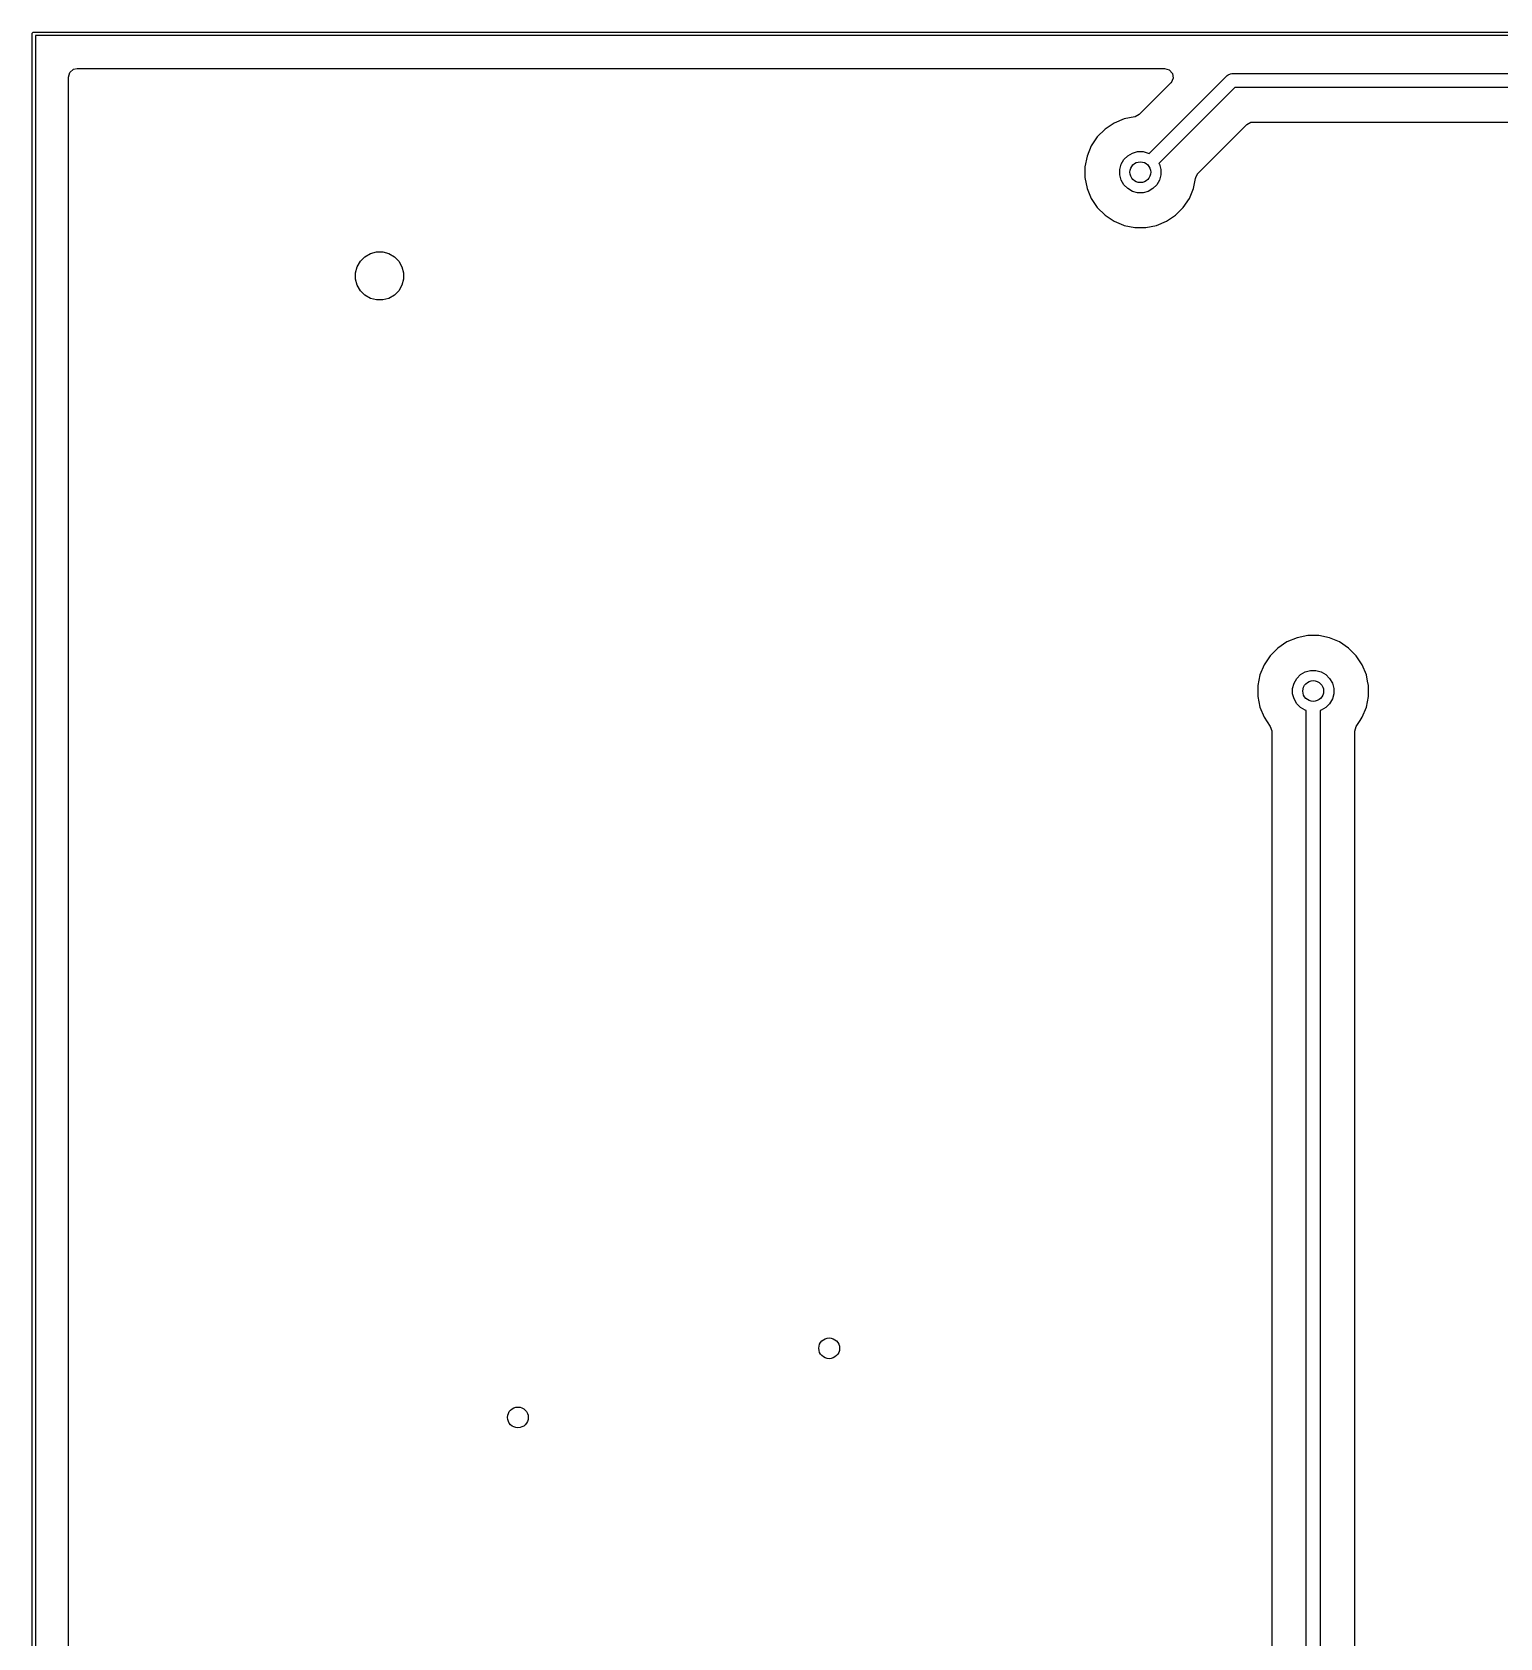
# Model space of a CAD drawing. Extents: x 2.56 to 8.39, y -5.65 to -1.26.
# Drawn here: x 2.558 to 3.394, y -2.173 to -1.259 of the extents above; entities that cross this region are included whole.
import ezdxf

# ---------------------------------------------------------------- set-up
doc = ezdxf.new("R2010")
doc.units = 0
doc.header["$MEASUREMENT"] = 0
doc.layers.add('BLACK', color=7, linetype='CONTINUOUS')

msp = doc.modelspace()

# ---------------------------------------------------------------- linework, layer by layer
at = {"layer": 'BLACK', "linetype": 'CONTINUOUS'}
for p, q in [((2.55807, -1.25984), (2.55815, -1.25947)), ((2.55807, -5.64961), (2.55807, -1.25984)), ((2.55815, -1.25947), (2.55868, -1.25893)), ((2.55868, -1.25893), (2.55906, -1.25886)), ((2.55906, -1.25886), (8.38583, -1.25886)), ((2.56004, -1.26083), (2.56004, -5.64862)), ((8.38484, -1.26083), (2.56004, -1.26083)), ((2.57876, -1.28443), (2.57953, -1.28179)), ((2.57876, -1.37091), (2.57876, -1.28443)), ((2.57953, -1.28179), (2.58161, -1.27999)), ((2.58161, -1.27999), (2.58364, -1.27955)), ((2.58364, -1.27955), (3.20279, -1.27955)), ((3.20624, -1.28788), (3.1884, -1.30573)), ((3.19402, -1.32797), (3.23837, -1.28362)), ((3.20279, -1.27955), (3.20543, -1.28032)), ((3.20543, -1.28032), (3.20723, -1.2824)), ((3.20648, -1.28763), (3.20624, -1.28788)), ((3.20762, -1.28512), (3.20648, -1.28763)), ((3.20723, -1.2824), (3.20762, -1.28512)), ((3.23837, -1.28362), (3.23896, -1.28313)), ((3.23896, -1.28313), (3.24038, -1.28255)), ((3.24038, -1.28255), (3.24115, -1.28247)), ((3.24115, -1.28247), (7.39231, -1.28247)), ((3.24278, -1.29034), (3.19959, -1.33354)), ((7.39068, -1.29034), (3.24278, -1.29034)), ((3.1884, -1.30573), (3.18598, -1.30704)), ((3.16889, -1.3141), (3.1645, -1.31849)), ((3.17405, -1.31065), (3.16889, -1.3141)), ((3.16889, -1.3141), (3.16889, -1.3141)), ((3.17978, -1.30828), (3.17405, -1.31065)), ((3.17405, -1.31065), (3.17405, -1.31065)), ((3.1859, -1.30706), (3.17978, -1.30828)), ((3.17978, -1.30828), (3.17978, -1.30828)), ((3.18598, -1.30704), (3.1859, -1.30706)), ((3.22183, -1.33916), (3.24952, -1.31148)), ((3.24952, -1.31148), (3.25193, -1.31016)), ((3.25193, -1.31016), (3.25297, -1.31005)), ((3.25297, -1.31005), (3.71962, -1.31005)), ((3.16105, -1.32365), (3.15867, -1.32939)), ((3.1645, -1.31849), (3.16105, -1.32365)), ((3.16105, -1.32365), (3.16105, -1.32365)), ((3.1645, -1.31849), (3.1645, -1.31849)), ((3.15867, -1.32939), (3.15746, -1.33548)), ((3.15867, -1.32939), (3.15867, -1.32939)), ((3.17727, -1.33704), (3.17806, -1.33406)), ((3.17806, -1.33406), (3.17961, -1.33139)), ((3.17961, -1.33139), (3.18179, -1.32921)), ((3.18179, -1.32921), (3.18446, -1.32767)), ((3.18446, -1.32767), (3.18743, -1.32687)), ((3.18743, -1.32687), (3.19052, -1.32687)), ((3.19052, -1.32687), (3.1935, -1.32767)), ((3.1935, -1.32767), (3.19402, -1.32797)), ((3.19959, -1.33354), (3.19989, -1.33406)), ((3.19989, -1.33406), (3.20069, -1.33704)), ((3.15746, -1.33548), (3.15746, -1.34169)), ((3.15746, -1.34169), (3.15867, -1.34778)), ((3.17727, -1.34012), (3.17727, -1.33704)), ((3.17806, -1.3431), (3.17727, -1.34012)), ((3.17961, -1.34577), (3.17806, -1.3431)), ((3.19989, -1.3431), (3.19835, -1.34577)), ((3.20069, -1.34012), (3.19989, -1.3431)), ((3.20069, -1.33704), (3.20069, -1.34012)), ((3.21928, -1.34778), (3.22038, -1.34226)), ((3.22038, -1.34226), (3.2205, -1.34166)), ((3.2205, -1.34166), (3.22177, -1.33922)), ((3.22177, -1.33922), (3.22183, -1.33916)), ((3.15867, -1.34778), (3.15867, -1.34778)), ((3.15867, -1.34778), (3.16105, -1.35351)), ((3.18179, -1.34795), (3.17961, -1.34577)), ((3.18446, -1.34949), (3.18179, -1.34795)), ((3.18743, -1.35029), (3.18446, -1.34949)), ((3.19052, -1.35029), (3.18743, -1.35029)), ((3.1935, -1.34949), (3.19052, -1.35029)), ((3.19617, -1.34795), (3.1935, -1.34949)), ((3.19835, -1.34577), (3.19617, -1.34795)), ((3.21691, -1.35351), (3.21928, -1.34778)), ((3.16105, -1.35351), (3.16105, -1.35351)), ((3.16105, -1.35351), (3.1645, -1.35867)), ((3.1645, -1.35867), (3.1645, -1.35867)), ((3.1645, -1.35867), (3.16889, -1.36306)), ((3.20907, -1.36306), (3.21346, -1.35867)), ((3.21346, -1.35867), (3.21691, -1.35351)), ((3.16889, -1.36306), (3.16889, -1.36306)), ((3.16889, -1.36306), (3.17405, -1.36651)), ((3.17405, -1.36651), (3.17405, -1.36651)), ((3.17405, -1.36651), (3.17948, -1.36876)), ((3.17948, -1.36876), (3.17978, -1.36889)), ((3.17978, -1.36889), (3.18587, -1.3701)), ((3.18587, -1.3701), (3.18587, -1.3701)), ((3.18587, -1.3701), (3.18587, -1.3701)), ((3.18587, -1.3701), (3.19208, -1.3701)), ((3.19208, -1.3701), (3.19817, -1.36889)), ((3.19208, -1.3701), (3.19208, -1.3701)), ((3.19817, -1.36889), (3.2039, -1.36651)), ((3.2039, -1.36651), (3.20907, -1.36306)), ((2.57876, -1.63075), (2.57876, -1.37091)), ((2.74497, -1.38925), (2.74752, -1.38671)), ((2.74752, -1.38671), (2.75063, -1.38491)), ((2.75063, -1.38491), (2.75411, -1.38398)), ((2.75411, -1.38398), (2.7577, -1.38398)), ((2.7577, -1.38398), (2.76118, -1.38491)), ((2.76118, -1.38491), (2.76429, -1.38671)), ((2.76429, -1.38671), (2.76684, -1.38925)), ((2.74224, -1.39584), (2.74317, -1.39236)), ((2.74224, -1.39944), (2.74224, -1.39584)), ((2.74317, -1.39236), (2.74497, -1.38925)), ((2.76684, -1.38925), (2.76864, -1.39236)), ((2.76864, -1.39236), (2.76957, -1.39584)), ((2.76957, -1.39584), (2.76957, -1.39944)), ((2.74317, -1.40291), (2.74224, -1.39944)), ((2.74497, -1.40603), (2.74317, -1.40291)), ((2.74752, -1.40857), (2.74497, -1.40603)), ((2.76684, -1.40603), (2.76429, -1.40857)), ((2.76864, -1.40291), (2.76684, -1.40603)), ((2.76957, -1.39944), (2.76864, -1.40291)), ((2.75063, -1.41037), (2.74752, -1.40857)), ((2.75411, -1.4113), (2.75063, -1.41037)), ((2.7577, -1.4113), (2.75411, -1.4113)), ((2.76118, -1.41037), (2.7577, -1.4113)), ((2.76429, -1.40857), (2.76118, -1.41037)), ((3.27247, -1.60593), (3.26731, -1.60938)), ((3.27821, -1.60355), (3.27247, -1.60593)), ((3.27247, -1.60593), (3.27247, -1.60593)), ((3.2843, -1.60234), (3.27821, -1.60355)), ((3.27821, -1.60355), (3.27821, -1.60355)), ((3.29051, -1.60234), (3.2843, -1.60234)), ((3.2843, -1.60234), (3.2843, -1.60234)), ((3.29659, -1.60355), (3.29051, -1.60234)), ((3.29051, -1.60234), (3.29051, -1.60234)), ((3.30233, -1.60593), (3.29659, -1.60355)), ((3.29659, -1.60355), (3.29659, -1.60355)), ((3.30749, -1.60938), (3.30233, -1.60593)), ((3.30233, -1.60593), (3.30233, -1.60593)), ((3.26292, -1.61377), (3.25947, -1.61893)), ((3.26731, -1.60938), (3.26292, -1.61377)), ((3.26292, -1.61377), (3.26292, -1.61377)), ((3.26731, -1.60938), (3.26731, -1.60938)), ((3.31188, -1.61377), (3.30749, -1.60938)), ((3.30749, -1.60938), (3.30749, -1.60938)), ((3.31533, -1.61893), (3.31188, -1.61377)), ((3.31188, -1.61377), (3.31188, -1.61377)), ((3.2571, -1.62467), (3.25589, -1.63075)), ((3.25947, -1.61893), (3.2571, -1.62467)), ((3.2571, -1.62467), (3.2571, -1.62467)), ((3.25947, -1.61893), (3.25947, -1.61893)), ((3.27649, -1.62934), (3.27803, -1.62667)), ((3.27803, -1.62667), (3.28021, -1.62449)), ((3.28021, -1.62449), (3.28288, -1.62295)), ((3.28288, -1.62295), (3.28586, -1.62215)), ((3.28586, -1.62215), (3.28894, -1.62215)), ((3.28894, -1.62215), (3.29192, -1.62295)), ((3.29192, -1.62295), (3.29459, -1.62449)), ((3.29459, -1.62449), (3.29677, -1.62667)), ((3.29677, -1.62667), (3.29831, -1.62934)), ((3.31771, -1.62467), (3.31533, -1.61893)), ((3.31533, -1.61893), (3.31533, -1.61893)), ((3.3184, -1.62817), (3.31771, -1.62467)), ((3.31771, -1.62467), (3.31771, -1.62467)), ((2.57876, -2.64487), (2.57876, -1.63075)), ((3.25589, -1.63075), (3.25589, -1.63696)), ((3.27569, -1.63232), (3.27649, -1.62934)), ((3.27569, -1.6354), (3.27569, -1.63232)), ((3.27649, -1.63838), (3.27569, -1.6354)), ((3.29831, -1.62934), (3.29911, -1.63232)), ((3.29911, -1.6354), (3.29831, -1.63838)), ((3.29911, -1.63232), (3.29911, -1.6354)), ((3.31892, -1.63075), (3.3184, -1.62817)), ((3.31892, -1.63696), (3.31892, -1.63075)), ((3.31892, -1.63075), (3.31892, -1.63075)), ((3.31892, -1.63075), (3.31892, -1.63075)), ((3.25589, -1.63696), (3.2571, -1.64305)), ((3.2571, -1.64305), (3.2571, -1.64305)), ((3.2571, -1.64305), (3.25947, -1.64879)), ((3.27803, -1.64105), (3.27649, -1.63838)), ((3.28021, -1.64323), (3.27803, -1.64105)), ((3.28288, -1.64477), (3.28021, -1.64323)), ((3.28346, -1.64493), (3.28288, -1.64477)), ((3.28346, -2.4193), (3.28346, -1.64493)), ((3.29192, -1.64477), (3.29134, -1.64493)), ((3.29134, -1.64493), (3.29134, -2.41767)), ((3.29459, -1.64323), (3.29192, -1.64477)), ((3.29677, -1.64105), (3.29459, -1.64323)), ((3.29831, -1.63838), (3.29677, -1.64105)), ((3.31533, -1.64879), (3.31771, -1.64305)), ((3.31771, -1.64305), (3.31892, -1.63696)), ((3.25947, -1.64879), (3.25947, -1.64879)), ((3.25947, -1.64879), (3.26294, -1.65397)), ((3.26294, -1.65397), (3.26376, -1.6566)), ((3.31104, -1.65668), (3.31182, -1.65404)), ((3.31182, -1.65404), (3.31187, -1.65397)), ((3.31187, -1.65397), (3.31415, -1.65055)), ((3.31415, -1.65055), (3.31533, -1.64879)), ((3.26376, -1.6566), (3.26376, -1.65668)), ((3.26376, -1.65668), (3.26376, -2.41589)), ((3.31104, -2.40877), (3.31104, -1.65668))]:
    msp.add_line(p, q, dxfattribs=at)
at = {"layer": 'BLACK'}
for centre in [(3.18898, -1.33858), (3.2874, -1.63386), (3.01185, -2.00791), (2.83465, -2.04724)]:
    msp.add_circle(centre, 0.00591, dxfattribs=at)

doc.saveas('drawing.dxf')
